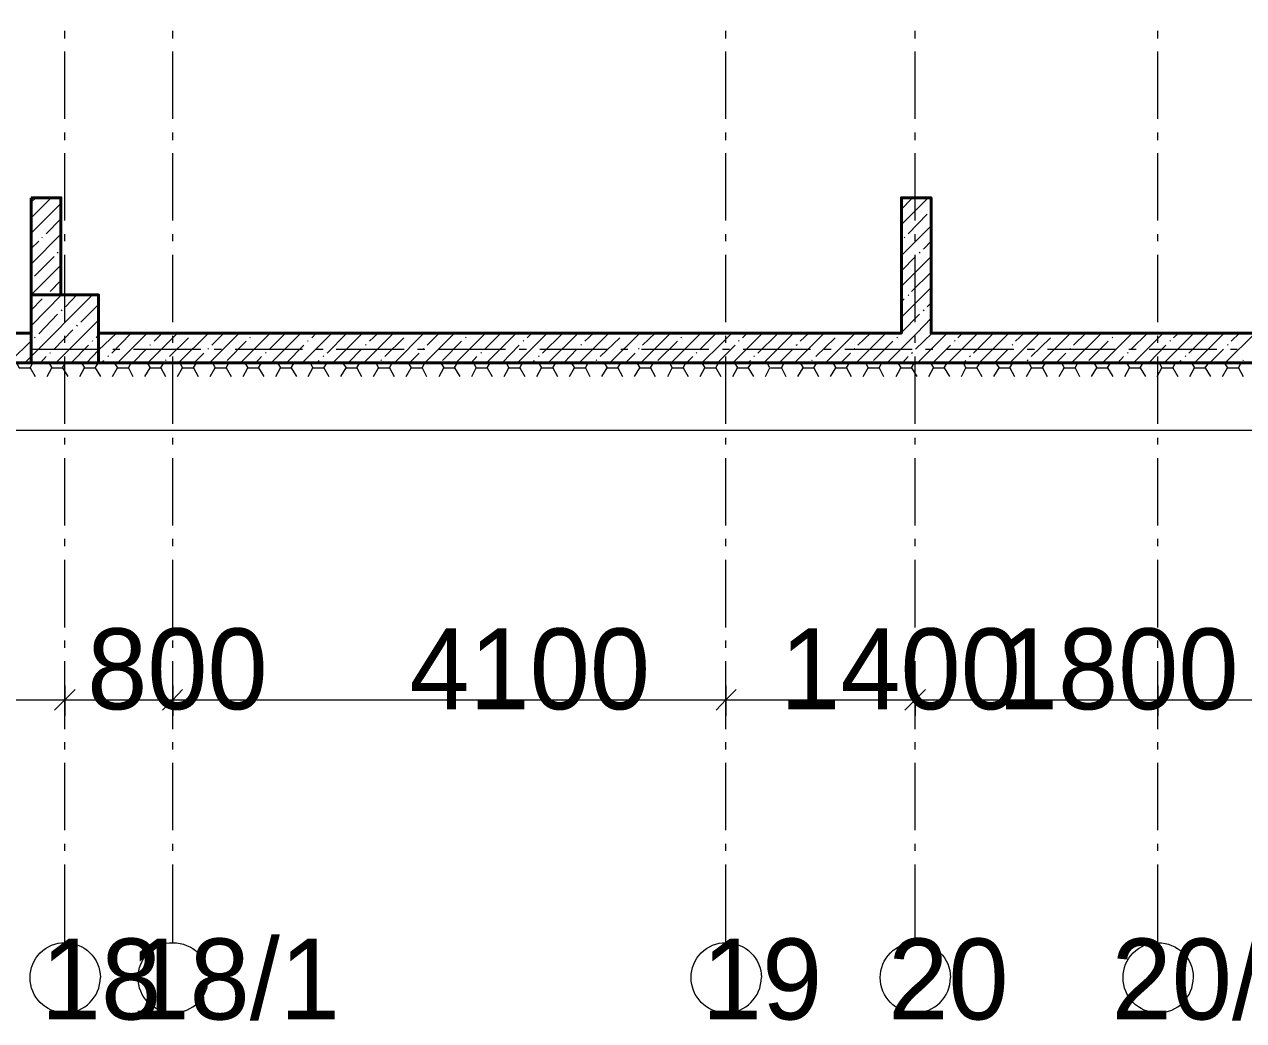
# Model space of a CAD drawing. Header units: millimetres. Extents: x -249154 to 415037, y -45458 to 354837.
# Drawn here: x -164723 to -155683, y -3469 to 3919 of the extents above; entities that cross this region are included whole.
import ezdxf

# ---------------------------------------------------------------- set-up
doc = ezdxf.new("R2010")
doc.units = ezdxf.units.MM

msp = doc.modelspace()

# ---------------------------------------------------------------- linework, layer by layer
at = {"lineweight": 40}
for points in [[(-154378.2, 9415.9), (-154378.2, 12419.5), (-154598.5, 12419.5), (-154598.5, 9415.9), (-154598.5, 5565.1), (-154598.5, 5065.2), (-154598.5, 1629.5), (-158000.3, 1629.5), (-158000.3, 2633.6), (-158220.5, 2633.6), (-158220.5, 1629.5), (-159559.2, 1629.5), (-164172.6, 1629.5), (-164172.6, 1409.2), (-159559.2, 1409.2), (-154378.2, 1409.2), (-154378.2, 1629.5), (-154378.2, 5065.2), (-154094.3, 5065.2), (-154094.3, 5565.1), (-154378.2, 5565.1)], [(-164672.5, 2633.6), (-164672.5, 1913.4), (-164452.2, 1913.4), (-164452.2, 2633.6)], [(-164172.6, 1409.2), (-164172.6, 1913.4), (-164672.5, 1913.4), (-164672.5, 1409.2)], [(-168675.8, 1409.2), (-164672.5, 1409.2), (-164672.5, 1629.5), (-168675.8, 1629.5)]]:
    msp.add_lwpolyline(points, close=True, dxfattribs=at)
at = {"lineweight": 9}
for points in [[(-191560.6, 1307.6), (-191560.6, 909.4), (-153874.1, 909.4), (-153874.1, 4565.3), (-144867.6, 4565.3), (-144867.6, 8564.4), (-145261.6, 8564.4)], [(-164422.6, 3815.5), (-164422.6, 3870.6)], [(-163621.9, 3815.5), (-163621.9, 3870.6)], [(-159521.1, 3815.5), (-159521.1, 3870.6)], [(-158118.9, 3815.5), (-158118.9, 3870.6)], [(-156318.4, 3815.5), (-156318.4, 3870.6)], [(-164422.6, 3218.2), (-164422.6, 3718.1)], [(-163621.9, 3218.2), (-163621.9, 3718.1)], [(-159521.1, 3218.2), (-159521.1, 3718.1)], [(-158118.9, 3218.2), (-158118.9, 3718.1)], [(-156318.4, 3218.2), (-156318.4, 3718.1)], [(-164422.6, 3061.4), (-164422.6, 3116.5)], [(-163621.9, 3061.4), (-163621.9, 3116.5)], [(-159521.1, 3061.4), (-159521.1, 3116.5)], [(-158118.9, 3061.4), (-158118.9, 3116.5)], [(-156318.4, 3061.4), (-156318.4, 3116.5)], [(-164422.6, 2464.1), (-164422.6, 2964)], [(-163621.9, 2464.1), (-163621.9, 2964)], [(-159521.1, 2464.1), (-159521.1, 2964)], [(-158118.9, 2464.1), (-158118.9, 2964)], [(-156318.4, 2464.1), (-156318.4, 2964)], [(-164672.5, 2599.7), (-164638.6, 2633.6)], [(-164672.5, 2485.3), (-164532.7, 2625.1)], [(-158220.5, 2434.4), (-158021.4, 2633.6)], [(-158220.5, 2548.8), (-158144.3, 2625.1)], [(-164672.5, 2370.9), (-164452.2, 2591.2)], [(-158000.3, 2540.4), (-158000.3, 2540.4)], [(-164562.4, 2366.7), (-164452.2, 2476.8)], [(-158169.7, 2366.7), (-158029.9, 2510.7)], [(-164672.5, 2142.1), (-164452.2, 2362.4)], [(-164422.6, 2311.6), (-164422.6, 2362.4)], [(-163621.9, 2311.6), (-163621.9, 2362.4)], [(-159521.1, 2311.6), (-159521.1, 2362.4)], [(-158220.5, 2205.7), (-158000.3, 2426)], [(-158118.9, 2311.6), (-158118.9, 2362.4)], [(-156318.4, 2311.6), (-156318.4, 2362.4)], [(-164672.5, 2256.5), (-164617.4, 2311.6)], [(-164592, 2337), (-164587.8, 2341.2)], [(-158199.4, 2337), (-158195.1, 2341.2)], [(-158055.3, 2252.3), (-158000.3, 2311.6)], [(-164647.1, 2053.2), (-164503, 2197.2)], [(-164477.6, 2222.6), (-164473.4, 2231.1)], [(-164422.6, 1710), (-164422.6, 2209.9)], [(-163621.9, 1710), (-163621.9, 2209.9)], [(-159521.1, 1710), (-159521.1, 2209.9)], [(-158220.5, 1976.9), (-158000.3, 2197.2)], [(-158220.5, 2091.3), (-158114.6, 2197.2)], [(-158118.9, 1710), (-158118.9, 2209.9)], [(-158085, 2222.6), (-158080.7, 2231.1)], [(-156318.4, 1710), (-156318.4, 2209.9)], [(-164672.5, 1913.4), (-164452.2, 2133.7)], [(-158144.3, 1938.8), (-158000.3, 2082.8)], [(-164672.5, 2027.8), (-164672.5, 2027.8)], [(-164532.7, 1938.8), (-164452.2, 2019.3)], [(-164719.1, 1409.2), (-164672.5, 1455.8), (-164219.2, 1913.4)], [(-164672.5, 1684.6), (-164448, 1913.4)], [(-164562.4, 1909.1), (-164562.4, 1913.4), (-164558.1, 1913.4)], [(-164418.3, 1824.4), (-164333.6, 1913.4)], [(-158220.5, 1748.2), (-158000.3, 1968.4)], [(-158169.7, 1909.1), (-158165.5, 1913.4)], [(-164672.5, 1799), (-164592, 1883.7)], [(-164303.9, 1710), (-164172.6, 1841.4)], [(-158220.5, 1862.5), (-158199.4, 1883.7)], [(-158029.9, 1824.4), (-158000.3, 1854.1)], [(-164617.4, 1625.3), (-164477.6, 1769.3)], [(-164490.3, 1409.2), (-164172.6, 1727)], [(-164448, 1794.8), (-164443.7, 1803.2)], [(-158326.5, 1409.2), (-158106.2, 1629.5), (-158000.3, 1739.7)], [(-158220.5, 1633.8), (-158085, 1769.3)], [(-158055.3, 1794.8), (-158051.1, 1803.2)], [(-164503, 1510.9), (-164363.2, 1655)], [(-164333.6, 1680.4), (-164329.4, 1688.8)], [(-164261.6, 1409.2), (-164172.6, 1502.4), (-164041.3, 1629.5)], [(-164189.6, 1595.6), (-164172.6, 1616.8), (-164155.7, 1629.5)], [(-164032.8, 1409.2), (-163812.5, 1629.5)], [(-163808.3, 1409.2), (-163588, 1629.5)], [(-163761.7, 1570.2), (-163702.4, 1629.5)], [(-163579.5, 1409.2), (-163359.2, 1629.5)], [(-163477.9, 1625.3), (-163473.6, 1629.5)], [(-163350.8, 1409.2), (-163130.5, 1629.5)], [(-163333.8, 1540.6), (-163244.9, 1629.5)], [(-163122, 1409.2), (-162901.7, 1629.5)], [(-163020.3, 1625.3), (-163016.1, 1629.5)], [(-162905.9, 1510.9), (-162787.3, 1629.5)], [(-162893.2, 1409.2), (-162672.9, 1629.5)], [(-162664.5, 1409.2), (-162444.2, 1629.5)], [(-162592.5, 1595.6), (-162558.6, 1629.5)], [(-162435.7, 1409.2), (-162215.4, 1629.5)], [(-162206.9, 1409.2), (-161986.7, 1629.5)], [(-162164.6, 1570.2), (-162101, 1629.5)], [(-161978.2, 1409.2), (-161762.1, 1629.5)], [(-161880.7, 1625.3), (-161876.5, 1629.5)], [(-161753.7, 1409.2), (-161533.4, 1629.5)], [(-161736.7, 1540.6), (-161647.8, 1629.5)], [(-161524.9, 1409.2), (-161304.6, 1629.5)], [(-161423.2, 1625.3), (-161419, 1629.5)], [(-161308.8, 1510.9), (-161190.2, 1629.5)], [(-161296.1, 1409.2), (-161075.8, 1629.5)], [(-161067.4, 1409.2), (-160847.1, 1629.5)], [(-160995.4, 1595.6), (-160961.5, 1629.5)], [(-160838.6, 1409.2), (-160618.3, 1629.5)], [(-160609.8, 1409.2), (-160389.6, 1629.5)], [(-160567.5, 1570.2), (-160503.9, 1629.5)], [(-160381.1, 1409.2), (-160160.8, 1629.5)], [(-160283.6, 1625.3), (-160279.4, 1629.5)], [(-160152.3, 1409.2), (-159932, 1629.5)], [(-160139.6, 1540.6), (-160046.4, 1629.5)], [(-159927.8, 1409.2), (-159707.5, 1629.5)], [(-159826.1, 1625.3), (-159821.9, 1629.5)], [(-159711.7, 1510.9), (-159593.1, 1629.5)], [(-159699, 1409.2), (-159559.2, 1549), (-159478.7, 1629.5)], [(-159470.3, 1409.2), (-159250, 1629.5)], [(-159398.3, 1595.6), (-159364.4, 1629.5)], [(-159241.5, 1409.2), (-159021.2, 1629.5)], [(-159012.7, 1409.2), (-158792.5, 1629.5)], [(-158970.4, 1570.2), (-158906.8, 1629.5)], [(-158784, 1409.2), (-158563.7, 1629.5)], [(-158686.5, 1625.3), (-158678.1, 1629.5)], [(-158555.2, 1409.2), (-158334.9, 1629.5)], [(-158542.5, 1540.6), (-158449.3, 1629.5)], [(-158229, 1625.3), (-158220.5, 1629.5)], [(-158114.6, 1510.9), (-157991.8, 1629.5)], [(-158101.9, 1409.2), (-157881.6, 1629.5)], [(-157873.2, 1409.2), (-157652.9, 1629.5)], [(-157801.2, 1595.6), (-157767.3, 1629.5)], [(-157644.4, 1409.2), (-157424.1, 1629.5)], [(-157415.6, 1409.2), (-157195.4, 1629.5)], [(-157373.3, 1570.2), (-157309.7, 1629.5)], [(-157186.9, 1409.2), (-156966.6, 1629.5)], [(-157085.2, 1625.3), (-157081, 1629.5)], [(-156958.1, 1409.2), (-156737.8, 1629.5)], [(-156945.4, 1540.6), (-156852.2, 1629.5)], [(-156729.4, 1409.2), (-156509.1, 1629.5)], [(-156631.9, 1625.3), (-156623.4, 1629.5)], [(-156517.5, 1510.9), (-156394.7, 1629.5)], [(-156500.6, 1409.2), (-156280.3, 1629.5)], [(-156271.8, 1409.2), (-156051.5, 1629.5)], [(-156204, 1595.6), (-156165.9, 1629.5)], [(-156047.3, 1409.2), (-155827, 1629.5)], [(-155818.5, 1409.2), (-155598.3, 1629.5)], [(-155776.2, 1570.2), (-155712.6, 1629.5)], [(-164820.8, 1426.2), (-164676.7, 1570.2)], [(-164647.1, 1595.6), (-164642.8, 1599.9)], [(-164422.6, 1557.5), (-164422.6, 1608.4)], [(-164376, 1409.2), (-164248.9, 1540.6)], [(-164219.2, 1570.2), (-164215, 1574.5)], [(-164075.2, 1481.3), (-163935.4, 1625.3)], [(-163791.3, 1540.6), (-163787.1, 1544.8)], [(-163647.3, 1455.8), (-163507.5, 1595.6)], [(-163621.9, 1557.5), (-163621.9, 1608.4)], [(-163219.4, 1426.2), (-163079.6, 1570.2)], [(-163050, 1595.6), (-163045.7, 1599.9)], [(-162778.9, 1409.2), (-162651.8, 1540.6)], [(-162622.1, 1570.2), (-162617.9, 1574.5)], [(-162478.1, 1481.3), (-162338.3, 1625.3)], [(-162194.2, 1540.6), (-162190, 1544.8)], [(-162050.2, 1455.8), (-161910.4, 1595.6)], [(-161622.3, 1426.2), (-161482.5, 1570.2)], [(-161452.9, 1595.6), (-161448.6, 1599.9)], [(-161181.8, 1409.2), (-161054.7, 1540.6)], [(-161025, 1570.2), (-161020.8, 1574.5)], [(-160881, 1481.3), (-160736.9, 1625.3)], [(-160597.1, 1540.6), (-160592.9, 1544.8)], [(-160453.1, 1455.8), (-160309.1, 1595.6)], [(-160025.2, 1426.2), (-159881.2, 1570.2)], [(-159855.8, 1595.6), (-159851.5, 1599.9)], [(-159584.7, 1409.2), (-159559.2, 1434.7), (-159453.3, 1540.6)], [(-159521.1, 1557.5), (-159521.1, 1608.4)], [(-159427.9, 1570.2), (-159423.7, 1574.5)], [(-159283.9, 1481.3), (-159139.8, 1625.3)], [(-159000, 1540.6), (-158991.6, 1544.8)], [(-158856, 1455.8), (-158712, 1595.6)], [(-158428.1, 1426.2), (-158284.1, 1570.2)], [(-158254.4, 1595.6), (-158250.2, 1599.9)], [(-158118.9, 1557.5), (-158118.9, 1608.4)], [(-157987.5, 1409.2), (-157856.2, 1540.6)], [(-157826.6, 1570.2), (-157822.3, 1574.5)], [(-157686.8, 1481.3), (-157542.7, 1625.3)], [(-157398.7, 1540.6), (-157394.5, 1544.8)], [(-157258.9, 1455.8), (-157114.9, 1595.6)], [(-156831, 1426.2), (-156687, 1570.2)], [(-156657.3, 1595.6), (-156653.1, 1599.9)], [(-156386.2, 1409.2), (-156259.1, 1540.6)], [(-156318.4, 1557.5), (-156318.4, 1608.4)], [(-156229.5, 1570.2), (-156225.2, 1574.5)], [(-156089.7, 1481.3), (-155945.6, 1625.3)], [(-155801.6, 1540.6), (-155797.4, 1544.8)], [(-164668.3, 1510.9), (-164168.4, 1510.9)], [(-164604.7, 1409.2), (-164562.4, 1455.8)], [(-164532.7, 1481.3), (-164528.5, 1485.5)], [(-164422.6, 956), (-164422.6, 1455.8)], [(-164104.8, 1455.8), (-164100.6, 1460.1)], [(-164066.7, 1510.9), (-164015.9, 1510.9)], [(-163918.4, 1409.2), (-163821, 1510.9)], [(-163914.2, 1510.9), (-163414.3, 1510.9)], [(-163621.9, 956), (-163621.9, 1455.8)], [(-163465.1, 1409.2), (-163393.1, 1481.3)], [(-163363.5, 1510.9), (-163359.2, 1515.2)], [(-163316.9, 1510.9), (-163261.8, 1510.9)], [(-163160.1, 1510.9), (-162660.2, 1510.9)], [(-163007.6, 1409.2), (-162965.3, 1455.8)], [(-162935.6, 1481.3), (-162931.4, 1485.5)], [(-162562.8, 1510.9), (-162507.7, 1510.9)], [(-162507.7, 1455.8), (-162503.5, 1460.1)], [(-162410.3, 1510.9), (-161906.2, 1510.9)], [(-162321.3, 1409.2), (-162223.9, 1510.9)], [(-161868, 1409.2), (-161796, 1481.3)], [(-161808.7, 1510.9), (-161753.7, 1510.9)], [(-161766.4, 1510.9), (-161762.1, 1515.2)], [(-161656.2, 1510.9), (-161156.3, 1510.9)], [(-161410.5, 1409.2), (-161368.2, 1455.8)], [(-161338.5, 1481.3), (-161334.3, 1485.5)], [(-161054.7, 1510.9), (-160999.6, 1510.9)], [(-160910.6, 1455.8), (-160906.4, 1460.1)], [(-160902.2, 1510.9), (-160402.3, 1510.9)], [(-160724.2, 1409.2), (-160626.8, 1510.9)], [(-160300.6, 1510.9), (-160249.8, 1510.9)], [(-160266.7, 1409.2), (-160194.7, 1481.3)], [(-160169.3, 1510.9), (-160165, 1515.2)], [(-160148.1, 1510.9), (-159648.2, 1510.9)], [(-159813.4, 1409.2), (-159766.8, 1455.8)], [(-159741.4, 1481.3), (-159737.2, 1485.5)], [(-159546.5, 1510.9), (-159495.7, 1510.9)], [(-159521.1, 956), (-159521.1, 1455.8)], [(-159394, 1510.9), (-158894.1, 1510.9)], [(-159313.5, 1455.8), (-159309.3, 1460.1)], [(-159127.1, 1409.2), (-159025.5, 1510.9)], [(-158792.5, 1510.9), (-158741.6, 1510.9)], [(-158669.6, 1409.2), (-158597.6, 1481.3)], [(-158639.9, 1510.9), (-158140.1, 1510.9)], [(-158572.2, 1510.9), (-158563.7, 1515.2)], [(-158212.1, 1409.2), (-158169.7, 1455.8)], [(-158144.3, 1481.3), (-158135.8, 1485.5)], [(-158118.9, 956), (-158118.9, 1455.8)], [(-158042.6, 1510.9), (-157987.5, 1510.9)], [(-157885.9, 1510.9), (-157386, 1510.9)], [(-157716.4, 1455.8), (-157708, 1460.1)], [(-157530, 1409.2), (-157428.4, 1510.9)], [(-157288.6, 1510.9), (-157233.5, 1510.9)], [(-157136, 1510.9), (-156631.9, 1510.9)], [(-157072.5, 1409.2), (-157000.5, 1481.3)], [(-156970.8, 1510.9), (-156966.6, 1515.2)], [(-156615, 1409.2), (-156572.6, 1455.8)], [(-156543, 1481.3), (-156538.7, 1485.5)], [(-156534.5, 1510.9), (-156479.4, 1510.9)], [(-156382, 1510.9), (-155882.1, 1510.9)], [(-156318.4, 956), (-156318.4, 1455.8)], [(-156115.1, 1455.8), (-156110.8, 1460.1)], [(-155932.9, 1409.2), (-155831.3, 1510.9)], [(-155780.4, 1510.9), (-155729.6, 1510.9)], [(-164782.6, 1409.2), (-164761.5, 1371.1), (-164681, 1371.1), (-164642.8, 1307.6)], [(-164681, 1371.1), (-164659.8, 1409.2)], [(-164553.9, 1307.6), (-164520, 1371.1)], [(-164541.2, 1409.2), (-164520, 1371.1), (-164439.5, 1371.1), (-164401.4, 1307.6)], [(-164439.5, 1371.1), (-164418.3, 1409.2)], [(-164312.4, 1307.6), (-164278.5, 1371.1)], [(-164299.7, 1409.2), (-164278.5, 1371.1), (-164198, 1371.1), (-164159.9, 1307.6)], [(-164198, 1371.1), (-164172.6, 1409.2)], [(-164147.2, 1409.2), (-164134.5, 1426.2)], [(-164070.9, 1307.6), (-164032.8, 1371.1)], [(-164058.2, 1409.2), (-164032.8, 1371.1), (-163952.3, 1371.1), (-163918.4, 1307.6)], [(-163952.3, 1371.1), (-163931.1, 1409.2)], [(-163829.5, 1307.6), (-163791.3, 1371.1)], [(-163812.5, 1409.2), (-163791.3, 1371.1), (-163710.8, 1371.1), (-163677, 1307.6)], [(-163710.8, 1371.1), (-163689.7, 1409.2)], [(-163677, 1426.2), (-163672.7, 1430.4)], [(-163588, 1307.6), (-163549.9, 1371.1)], [(-163571, 1409.2), (-163549.9, 1371.1), (-163469.4, 1371.1), (-163435.5, 1307.6)], [(-163469.4, 1371.1), (-163448.2, 1409.2)], [(-163346.5, 1307.6), (-163308.4, 1371.1)], [(-163329.6, 1409.2), (-163308.4, 1371.1), (-163227.9, 1371.1), (-163189.8, 1307.6)], [(-163227.9, 1371.1), (-163206.7, 1409.2)], [(-163100.8, 1307.6), (-163066.9, 1371.1)], [(-163088.1, 1409.2), (-163066.9, 1371.1), (-162986.4, 1371.1), (-162948.3, 1307.6)], [(-162986.4, 1371.1), (-162965.3, 1409.2)], [(-162859.3, 1307.6), (-162825.5, 1371.1)], [(-162846.6, 1409.2), (-162825.5, 1371.1), (-162745, 1371.1), (-162706.8, 1307.6)], [(-162745, 1371.1), (-162723.8, 1409.2)], [(-162617.9, 1307.6), (-162584, 1371.1)], [(-162605.2, 1409.2), (-162584, 1371.1), (-162503.5, 1371.1), (-162465.4, 1307.6)], [(-162550.1, 1409.2), (-162537.4, 1426.2)], [(-162503.5, 1371.1), (-162478.1, 1409.2)], [(-162376.4, 1307.6), (-162338.3, 1371.1)], [(-162363.7, 1409.2), (-162338.3, 1371.1), (-162257.8, 1371.1), (-162223.9, 1307.6)], [(-162257.8, 1371.1), (-162236.6, 1409.2)], [(-162134.9, 1307.6), (-162096.8, 1371.1)], [(-162118, 1409.2), (-162096.8, 1371.1), (-162016.3, 1371.1), (-161982.4, 1307.6)], [(-162079.9, 1426.2), (-162075.6, 1430.4)], [(-162016.3, 1371.1), (-161995.1, 1409.2)], [(-161893.5, 1307.6), (-161855.3, 1371.1)], [(-161876.5, 1409.2), (-161855.3, 1371.1), (-161774.8, 1371.1), (-161740.9, 1307.6)], [(-161774.8, 1371.1), (-161753.7, 1409.2)], [(-161647.8, 1307.6), (-161613.9, 1371.1)], [(-161635, 1409.2), (-161613.9, 1371.1), (-161533.4, 1371.1), (-161495.2, 1307.6)], [(-161533.4, 1371.1), (-161512.2, 1409.2)], [(-161406.3, 1307.6), (-161372.4, 1371.1)], [(-161393.6, 1409.2), (-161372.4, 1371.1), (-161291.9, 1371.1), (-161253.8, 1307.6)], [(-161291.9, 1371.1), (-161270.7, 1409.2)], [(-161164.8, 1307.6), (-161130.9, 1371.1)], [(-161152.1, 1409.2), (-161130.9, 1371.1), (-161050.4, 1371.1), (-161012.3, 1307.6)], [(-161050.4, 1371.1), (-161029.2, 1409.2)], [(-160953, 1409.2), (-160940.3, 1426.2)], [(-160923.3, 1307.6), (-160889.4, 1371.1)], [(-160910.6, 1409.2), (-160889.4, 1371.1), (-160804.7, 1371.1), (-160770.8, 1307.6)], [(-160804.7, 1371.1), (-160783.5, 1409.2)], [(-160681.9, 1307.6), (-160643.7, 1371.1)], [(-160669.2, 1409.2), (-160643.7, 1371.1), (-160563.2, 1371.1), (-160529.4, 1307.6)], [(-160563.2, 1371.1), (-160542.1, 1409.2)], [(-160482.8, 1426.2), (-160478.5, 1430.4)], [(-160440.4, 1307.6), (-160402.3, 1371.1)], [(-160423.4, 1409.2), (-160402.3, 1371.1), (-160321.8, 1371.1), (-160287.9, 1307.6)], [(-160321.8, 1371.1), (-160300.6, 1409.2)], [(-160198.9, 1307.6), (-160160.8, 1371.1)], [(-160182, 1409.2), (-160160.8, 1371.1), (-160080.3, 1371.1), (-160046.4, 1307.6)], [(-160080.3, 1371.1), (-160059.1, 1409.2)], [(-159953.2, 1307.6), (-159919.3, 1371.1)], [(-159940.5, 1409.2), (-159919.3, 1371.1), (-159838.8, 1371.1), (-159800.7, 1307.6)], [(-159838.8, 1371.1), (-159817.6, 1409.2)], [(-159711.7, 1307.6), (-159677.9, 1371.1)], [(-159699, 1409.2), (-159677.9, 1371.1), (-159597.4, 1371.1), (-159559.2, 1307.6)], [(-159597.4, 1371.1), (-159576.2, 1409.2)], [(-159470.3, 1307.6), (-159436.4, 1371.1)], [(-159457.6, 1409.2), (-159436.4, 1371.1), (-159355.9, 1371.1), (-159317.8, 1307.6)], [(-159355.9, 1409.2), (-159338.9, 1426.2)], [(-159355.9, 1371.1), (-159330.5, 1409.2)], [(-159228.8, 1307.6), (-159194.9, 1371.1), (-159216.1, 1409.2)], [(-159190.7, 1371.1), (-159110.2, 1371.1), (-159076.3, 1307.6)], [(-159110.2, 1371.1), (-159089, 1409.2)], [(-158987.3, 1307.6), (-158949.2, 1371.1)], [(-158970.4, 1409.2), (-158949.2, 1371.1), (-158868.7, 1371.1), (-158834.8, 1307.6)], [(-158885.7, 1426.2), (-158881.4, 1430.4)], [(-158868.7, 1371.1), (-158847.5, 1409.2)], [(-158745.9, 1307.6), (-158707.7, 1371.1)], [(-158728.9, 1409.2), (-158707.7, 1371.1), (-158627.2, 1371.1), (-158593.3, 1307.6)], [(-158627.2, 1371.1), (-158606.1, 1409.2)], [(-158504.4, 1307.6), (-158466.3, 1371.1)], [(-158487.4, 1409.2), (-158466.3, 1371.1), (-158385.8, 1371.1), (-158351.9, 1307.6)], [(-158385.8, 1371.1), (-158364.6, 1409.2)], [(-158258.7, 1307.6), (-158224.8, 1371.1)], [(-158246, 1409.2), (-158224.8, 1371.1), (-158144.3, 1371.1), (-158106.2, 1307.6)], [(-158144.3, 1371.1), (-158123.1, 1409.2)], [(-158017.2, 1307.6), (-157983.3, 1371.1)], [(-158004.5, 1409.2), (-157983.3, 1371.1), (-157902.8, 1371.1), (-157864.7, 1307.6)], [(-157902.8, 1371.1), (-157881.6, 1409.2)], [(-157775.7, 1307.6), (-157741.8, 1371.1)], [(-157763, 1409.2), (-157741.8, 1371.1), (-157661.4, 1371.1), (-157623.2, 1307.6)], [(-157758.8, 1409.2), (-157741.8, 1426.2)], [(-157661.4, 1371.1), (-157635.9, 1409.2)], [(-157534.3, 1307.6), (-157496.1, 1371.1)], [(-157521.6, 1409.2), (-157496.1, 1371.1), (-157415.6, 1371.1), (-157381.8, 1307.6)], [(-157415.6, 1371.1), (-157394.5, 1409.2)], [(-157292.8, 1307.6), (-157254.7, 1371.1)], [(-157288.6, 1426.2), (-157280.1, 1430.4)], [(-157275.8, 1409.2), (-157254.7, 1371.1), (-157174.2, 1371.1), (-157140.3, 1307.6)], [(-157174.2, 1371.1), (-157153, 1409.2)], [(-157051.3, 1307.6), (-157013.2, 1371.1)], [(-157034.4, 1409.2), (-157013.2, 1371.1), (-156932.7, 1371.1), (-156898.8, 1307.6)], [(-156932.7, 1371.1), (-156911.5, 1409.2)], [(-156809.8, 1307.6), (-156771.7, 1371.1)], [(-156792.9, 1409.2), (-156771.7, 1371.1), (-156691.2, 1371.1), (-156653.1, 1307.6)], [(-156691.2, 1371.1), (-156670, 1409.2)], [(-156564.1, 1307.6), (-156530.2, 1371.1)], [(-156551.4, 1409.2), (-156530.2, 1371.1), (-156449.8, 1371.1), (-156411.6, 1307.6)], [(-156449.8, 1371.1), (-156428.6, 1409.2)], [(-156322.7, 1307.6), (-156288.8, 1371.1)], [(-156310, 1409.2), (-156288.8, 1371.1), (-156208.3, 1371.1), (-156170.2, 1307.6)], [(-156208.3, 1371.1), (-156187.1, 1409.2)], [(-156161.7, 1409.2), (-156144.7, 1426.2)], [(-156081.2, 1307.6), (-156047.3, 1371.1)], [(-156068.5, 1409.2), (-156047.3, 1371.1), (-155966.8, 1371.1), (-155928.7, 1307.6)], [(-155966.8, 1371.1), (-155941.4, 1409.2)], [(-155839.7, 1307.6), (-155801.6, 1371.1)], [(-155827, 1409.2), (-155801.6, 1371.1), (-155721.1, 1371.1), (-155687.2, 1307.6)], [(-155721.1, 1371.1), (-155699.9, 1409.2)], [(-155687.2, 1426.2), (-155683, 1430.4)], [(-164422.6, 803.5), (-164422.6, 854.3)], [(-163621.9, 803.5), (-163621.9, 854.3)], [(-159521.1, 803.5), (-159521.1, 854.3)], [(-158118.9, 803.5), (-158118.9, 854.3)], [(-156318.4, 803.5), (-156318.4, 854.3)], [(-164422.6, 201.9), (-164422.6, 701.8)], [(-163621.9, 201.9), (-163621.9, 701.8)], [(-159521.1, 201.9), (-159521.1, 701.8)], [(-158118.9, 201.9), (-158118.9, 701.8)], [(-156318.4, 201.9), (-156318.4, 701.8)], [(-164422.6, 49.4), (-164422.6, 104.5)], [(-163621.9, 49.4), (-163621.9, 104.5)], [(-159521.1, 49.4), (-159521.1, 104.5)], [(-158118.9, 49.4), (-158118.9, 104.5)], [(-156318.4, 49.4), (-156318.4, 104.5)], [(-164422.6, -552.2), (-164422.6, -52.3)], [(-163621.9, -552.2), (-163621.9, -52.3)], [(-159521.1, -552.2), (-159521.1, -52.3)], [(-158118.9, -552.2), (-158118.9, -52.3)], [(-156318.4, -552.2), (-156318.4, -52.3)], [(-164422.6, -704.7), (-164422.6, -649.6)], [(-163621.9, -704.7), (-163621.9, -649.6)], [(-159521.1, -704.7), (-159521.1, -649.6)], [(-158118.9, -704.7), (-158118.9, -649.6)], [(-156318.4, -704.7), (-156318.4, -649.6)], [(-164422.6, -1306.2), (-164422.6, -802.1)], [(-163621.9, -1306.2), (-163621.9, -802.1)], [(-159521.1, -1306.2), (-159521.1, -802.1)], [(-158118.9, -1306.2), (-158118.9, -802.1)], [(-156318.4, -1306.2), (-156318.4, -802.1)], [(-164422.6, -984.3), (-164422.6, -1090.2), (-164422.6, -1208.8)], [(-163621.9, -984.3), (-163621.9, -1090.2), (-163621.9, -1208.8)], [(-159521.1, -984.3), (-159521.1, -1090.2), (-159521.1, -1208.8)], [(-158118.9, -984.3), (-158118.9, -1090.2), (-158118.9, -1208.8)], [(-156318.4, -984.3), (-156318.4, -1090.2), (-156318.4, -1208.8)], [(-175631.9, -1090.2), (-173429, -1090.2), (-169629, -1090.2), (-168925.8, -1090.2), (-164422.6, -1090.2), (-163621.9, -1090.2), (-159521.1, -1090.2), (-158118.9, -1090.2), (-156318.4, -1090.2), (-154518, -1090.2), (-149413.2, -1090.2), (-145511.5, -1090.2), (-145210.7, -1090.2), (-140707.5, -1090.2), (-137204, -1090.2), (-135403.6, -1090.2), (-131451.1, -1090.2), (-129349.9, -1090.2), (-124245.1, -1090.2), (-122842.8, -1090.2), (-119343.6, -1090.2), (-114086.3, -1090.2), (-108833.3, -1090.2), (-104910.4, -1090.2)], [(-164422.6, -1458.8), (-164422.6, -1403.7)], [(-163621.9, -1458.8), (-163621.9, -1403.7)], [(-159521.1, -1458.8), (-159521.1, -1403.7)], [(-158118.9, -1458.8), (-158118.9, -1403.7)], [(-156318.4, -1458.8), (-156318.4, -1403.7)], [(-164422.6, -2056.1), (-164422.6, -1556.2)], [(-163621.9, -2056.1), (-163621.9, -1556.2)], [(-159521.1, -2056.1), (-159521.1, -1556.2)], [(-158118.9, -2056.1), (-158118.9, -1556.2)], [(-156318.4, -2056.1), (-156318.4, -1556.2)], [(-164422.6, -2208.6), (-164422.6, -2157.8)], [(-163621.9, -2208.6), (-163621.9, -2157.8)], [(-159521.1, -2208.6), (-159521.1, -2157.8)], [(-158118.9, -2208.6), (-158118.9, -2157.8)], [(-156318.4, -2208.6), (-156318.4, -2157.8)]]:
    msp.add_lwpolyline(points, dxfattribs=at)
at = {"lineweight": 18}
for points in [[(-164346.3, -1013.9), (-164422.6, -1090.2), (-164498.8, -1166.4)], [(-163549.9, -1013.9), (-163621.9, -1090.2), (-163698.1, -1166.4)], [(-159444.9, -1013.9), (-159521.1, -1090.2), (-159593.1, -1166.4)], [(-158042.6, -1013.9), (-158118.9, -1090.2), (-158195.1, -1166.4)], [(-156242.2, -1013.9), (-156318.4, -1090.2), (-156394.7, -1166.4)]]:
    msp.add_lwpolyline(points, dxfattribs=at)
at = {"lineweight": 9}
for points in [[(-164681, -3149.1, -0.418033), (-164422.6, -2890.6), (-164422.6, -2310.3)], [(-163880.3, -3149.1, -0.418033), (-163621.9, -2890.6), (-163621.9, -2310.3)], [(-159779.5, -3149.1, -0.418033), (-159521.1, -2890.6), (-159521.1, -2310.3)], [(-158377.3, -3149.1, -0.418033), (-158118.9, -2890.6), (-158118.9, -2310.3)], [(-156576.8, -3149.1, -0.418033), (-156318.4, -2890.6), (-156318.4, -2310.3)]]:
    msp.add_lwpolyline(points, format="xyb", dxfattribs=at)
for centre in [(-164423.9, -3147.7), (-163623.2, -3147.7), (-159522.4, -3147.7), (-158120.2, -3147.7), (-156319.7, -3147.7)]:
    msp.add_arc(centre, 264, 270.28622, 359.71378, dxfattribs=at)
for points in [[(-164422.6, -2890.6), (-164278.5, -2890.6), (-164159.9, -3005), (-164159.9, -3149.1)], [(-163621.9, -2890.6), (-163477.9, -2890.6), (-163359.2, -3005), (-163359.2, -3149.1)], [(-159521.1, -2890.6), (-159377.1, -2890.6), (-159258.5, -3005), (-159258.5, -3149.1)], [(-158118.9, -2890.6), (-157974.8, -2890.6), (-157856.2, -3005), (-157856.2, -3149.1)], [(-156318.4, -2890.6), (-156174.4, -2890.6), (-156055.8, -3005), (-156055.8, -3149.1)], [(-164422.6, -3411.7), (-164566.6, -3411.7), (-164681, -3293.1), (-164681, -3149.1)], [(-163621.9, -3411.7), (-163765.9, -3411.7), (-163880.3, -3293.1), (-163880.3, -3149.1)], [(-159521.1, -3411.7), (-159665.1, -3411.7), (-159779.5, -3293.1), (-159779.5, -3149.1)], [(-158118.9, -3411.7), (-158262.9, -3411.7), (-158377.3, -3293.1), (-158377.3, -3149.1)], [(-156318.4, -3411.7), (-156462.5, -3411.7), (-156576.8, -3293.1), (-156576.8, -3149.1)]]:
    msp.add_open_spline(points, degree=3, dxfattribs=at)

# ---------------------------------------------------------------- texts
at = {"char_height": 600, "attachment_point": 4, "style": ''}
for s, insert in [('800', (-164258.1, -864.3)), ('4100', (-161868.7, -864.3)), ('1400', (-159119.2, -864.3)), ('1800', (-157505.1, -864.3)), ('18', (-164601.2, -3164.4)), ('18/1', (-163944.5, -3164.4)), ('19', (-159699.5, -3164.4)), ('20', (-158318.4, -3164.4)), ('20/1', (-156661.9, -3164.4))]:
    msp.add_mtext(s, dxfattribs=dict(at, insert=insert))

doc.saveas('drawing.dxf')
